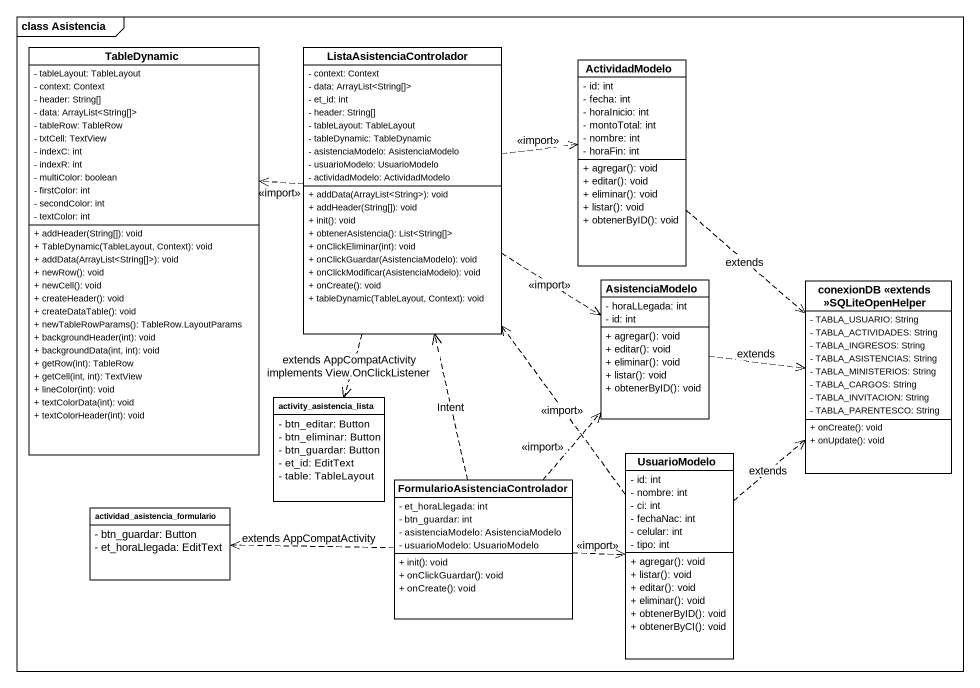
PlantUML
@startuml
mainframe class Asistencia
hide circle
hide empty members
skinparam classAttributeIconSize 0
class TableDynamic {
  - tableLayout: TableLayout
  - context: Context
  - header: String[]
  - data: ArrayList<String[]>
  - tableRow: TableRow
  - txtCell: TextView
  - indexC: int
  - indexR: int
  - multiColor: boolean
  - firstColor: int
  - secondColor: int
  - textColor: int
  + addHeader(String[]): void
  + TableDynamic(TableLayout, Context): void
  + addData(ArrayList<String[]>): void
  + newRow(): void
  + newCell(): void
  + createHeader(): void
  + createDataTable(): void
  + newTableRowParams(): TableRow.LayoutParams
  + backgroundHeader(int): void
  + backgroundData(int, int): void
  + getRow(int): TableRow
  + getCell(int, int): TextView
  + lineColor(int): void
  + textColorData(int): void
  + textColorHeader(int): void
}
class ListaAsistenciaControlador {
  - context: Context
  - data: ArrayList<String[]>
  - et_id: int
  - header: String[]
  - tableLayout: TableLayout
  - tableDynamic: TableDynamic
  - asistenciaModelo: AsistenciaModelo
  - usuarioModelo: UsuarioModelo
  - actividadModelo: ActividadModelo
  + addData(ArrayList<String>): void
  + addHeader(String[]): void
  + init(): void
  + obtenerAsistencia(): List<String[]>
  + onClickEliminar(int): void
  + onClickGuardar(AsistenciaModelo): void
  + onClickModificar(AsistenciaModelo): void
  + onCreate(): void
  + tableDynamic(TableLayout, Context): void
}
class ActividadModelo {
  - id: int
  - fecha: int
  - horaInicio: int
  - montoTotal: int
  - nombre: int
  - horaFin: int
  + agregar(): void
  + editar(): void
  + eliminar(): void
  + listar(): void
  + obtenerByID(): void
}
class AsistenciaModelo {
  - horaLLegada: int
  - id: int
  + agregar(): void
  + editar(): void
  + eliminar(): void
  + listar(): void
  + obtenerByID(): void
}
class "conexionDB <<extends >>SQLiteOpenHelper" as conexionDB_extends {
  - TABLA_USUARIO: String
  - TABLA_ACTIVIDADES: String
  - TABLA_INGRESOS: String
  - TABLA_ASISTENCIAS: String
  - TABLA_MINISTERIOS: String
  - TABLA_CARGOS: String
  - TABLA_INVITACION: String
  - TABLA_PARENTESCO: String
  + onCreate(): void
  + onUpdate(): void
}
class activity_asistencia_lista {
  - btn_editar: Button
  - btn_eliminar: Button
  - btn_guardar: Button
  - et_id: EditText
  - table: TableLayout
}
class "FormularioAsistenciaControlador" as FormularioAsistenciaControla {
  - et_horaLlegada: int
  - btn_guardar: int
  - asistenciaModelo: AsistenciaModelo
  - usuarioModelo: UsuarioModelo
  + init(): void
  + onClickGuardar(): void
  + onCreate(): void
}
class UsuarioModelo {
  - id: int
  - nombre: int
  - ci: int
  - fechaNac: int
  - celular: int
  - tipo: int
  + agregar(): void
  + listar(): void
  + editar(): void
  + eliminar(): void
  + obtenerByID(): void
  + obtenerByCI(): void
}
class "actividad_asistencia_formulario" as actividad_asistencia {
  - btn_guardar: Button
  - et_horaLlegada: EditText
}
ListaAsistenciaControlador .left.> TableDynamic : <<import>>
ListaAsistenciaControlador .right.> ActividadModelo : <<import>>
ListaAsistenciaControlador ..> AsistenciaModelo : <<import>>
ListaAsistenciaControlador ..> activity_asistencia_lista : extends AppCompatActivity implements View.OnClickListener
ActividadModelo ..> conexionDB_extends : extends
AsistenciaModelo .right.> conexionDB_extends : extends
FormularioAsistenciaControla .up.> ListaAsistenciaControlador : Intent
FormularioAsistenciaControla .up.> AsistenciaModelo : <<import>>
FormularioAsistenciaControla .right.> UsuarioModelo : <<import>>
FormularioAsistenciaControla .left.> actividad_asistencia : extends AppCompatActivity
UsuarioModelo .up.> ListaAsistenciaControlador : <<import>>
UsuarioModelo .up.> conexionDB_extends : extends
@enduml
